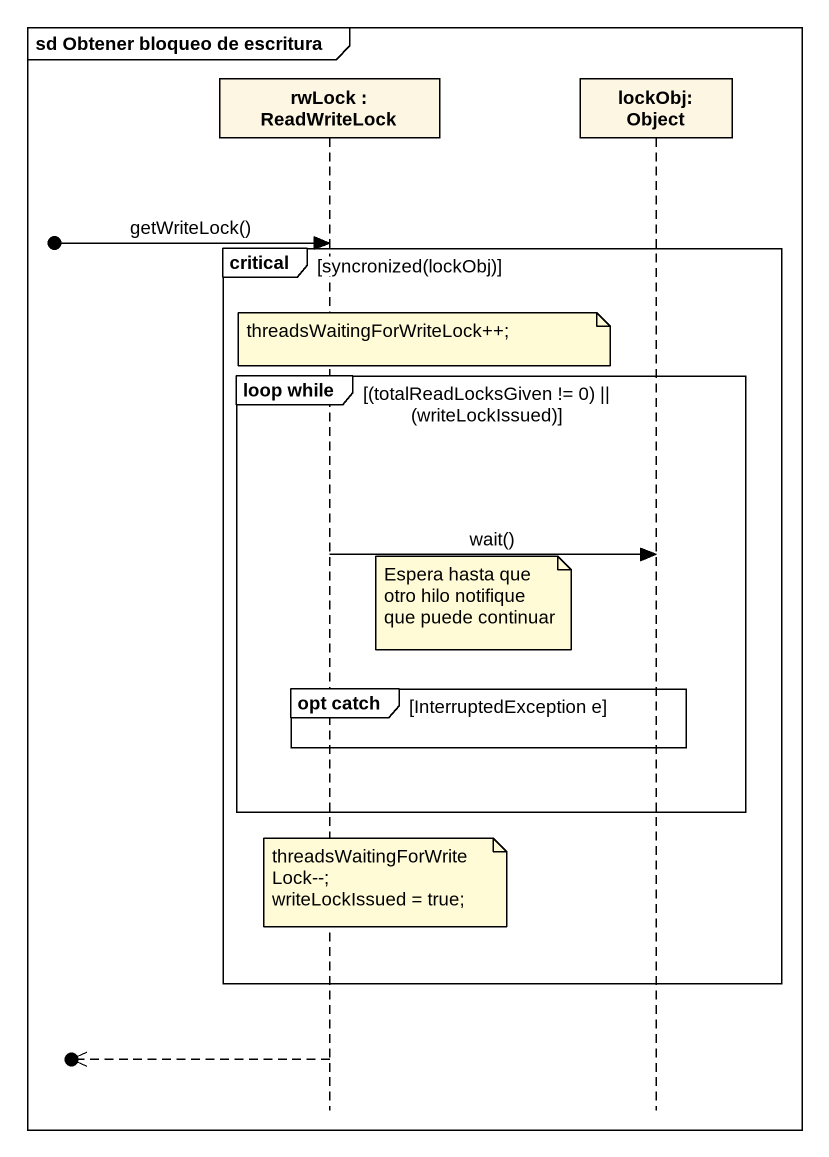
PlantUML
@startuml
mainframe sd Obtener bloqueo de escritura
hide footbox
participant "rwLock : ReadWriteLock" as rwLock
participant "lockObj: Object" as lockObj_Object

[o-> rwLock : getWriteLock()
critical syncronized(lockObj)
  note over rwLock : threadsWaitingForWriteLock++;
  group loop while [(totalReadLocksGiven != 0) || (writeLockIssued)]
    rwLock -> lockObj_Object : wait()
    note right of rwLock : Espera hasta que otro hilo notifique que puede continuar
    group opt catch [InterruptedException e]
    end
  end
  note over rwLock
    threadsWaitingForWriteLock--;
    writeLockIssued = true;
  end note
end
[o<<-- rwLock
@enduml
